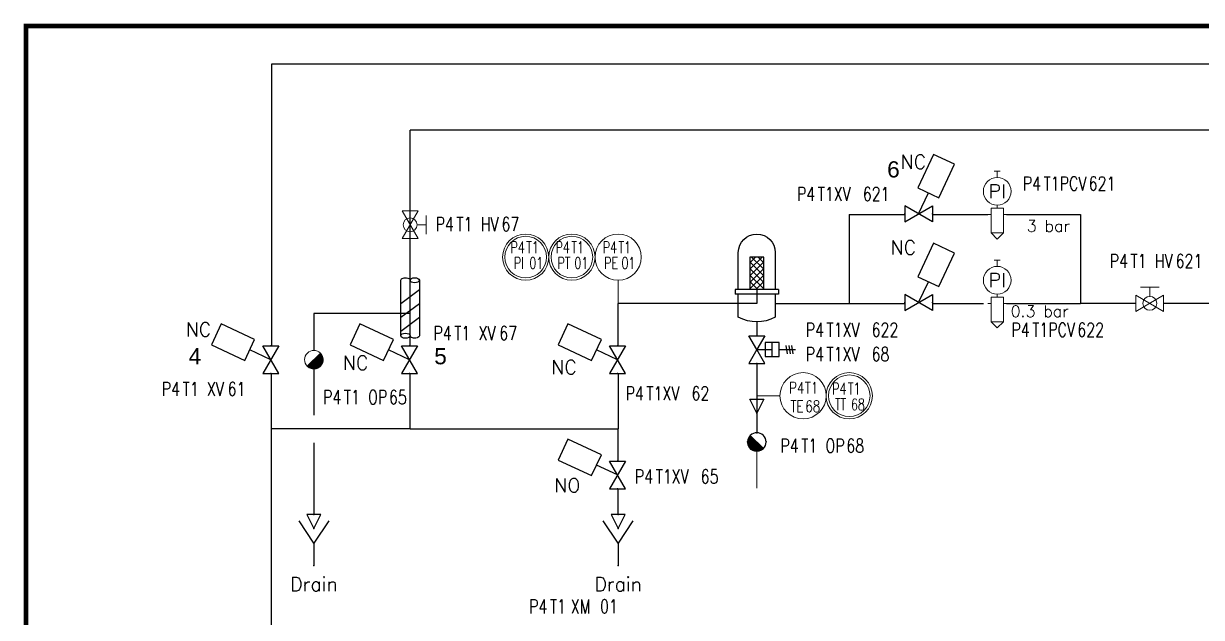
# Model space of a CAD drawing. Header units: inches. Extents: x 12478 to 14012, y 23861 to 24899.
# Drawn here: x 12496 to 12750.8, y 24766.6 to 24895.1 of the extents above; entities that cross this region are included whole.
import ezdxf
from ezdxf.enums import TextEntityAlignment as Align

# ---------------------------------------------------------------- set-up
doc = ezdxf.new("R2010")
doc.units = ezdxf.units.IN
doc.header["$MEASUREMENT"] = 0
doc.linetypes.add('ACAD_ISO02W100', pattern=[15, 12, -3])
doc.linetypes.add('DASHDOT2', pattern=[12.7, 6.35, -3.175, 0, -3.175])
doc.layers.add('31 Equipment', color=7, linetype='Continuous', lineweight=9)
doc.layers.add('43 TXT English', color=7, linetype='Continuous', lineweight=9)
for name, color, linetype in [('60 TXT International', 7, 'Continuous'), ('MATERIEL-DIVERS', 7, 'Continuous'), ('POMPES-PROCESS', 7, 'Continuous'), ('REPERES', 7, 'Continuous'), ('Skid', 5, 'Continuous'), ('techn-data', 7, 'Continuous'), ('TEXTES', 7, 'Continuous'), ('TITRE', 7, 'Continuous'), ('TUYAUTERIE-EAU UTILITES FROIDE', 142, 'Continuous'), ('TUYAUTERIE-EGOUT', 32, 'Continuous'), ('TUYAUTERIE-GAZ', 3, 'Continuous'), ('TUYAUTERIE-VAPEUR INDUSTRIELLE', 231, 'Continuous'), ('TUYAUTERIE-VAPEUR PROCESS', 6, 'Continuous'), ('VANNES', 7, 'Continuous'), ('VANNES-FLUIDES-AUX', 7, 'Continuous')]:
    doc.layers.add(name, color=color, linetype=linetype)
doc.layers.get('REPERES').off()
doc.styles.add('ROMANS', font='ROMANS.SHX')
doc.styles.get("Standard").update_dxf_attribs({"font": 'arial.ttf'})

# ---------------------------------------------------------------- blocks, each defined once
blk = doc.blocks.new('APV-VLVM-BALL-KHV+MF-1')
at = {"layer": '31 Equipment'}
for p, q in [((-2, 3.5), (2, 3.5)), ((0, 1.5), (0, 3.5)), ((-3, 1.734), (-3, -1.734)), ((-3, -1.734), (3, 1.734)), ((3, -1.734), (-3, 1.734)), ((3, 1.734), (3, -1.734))]:
    blk.add_line(p, q, dxfattribs=at)
at = {"layer": '31 Equipment', "ltscale": 38}
for p, q in [((-3, 0), (-4, 0)), ((3, 0), (4, 0))]:
    blk.add_line(p, q, dxfattribs=at)
at = {"layer": '31 Equipment'}
blk.add_circle((0, 0), 1.5, dxfattribs=at)
blk = doc.blocks.new('calorifuge')
at = {"layer": 'MATERIEL-DIVERS'}
for p, q in [((-5, -2), (-2, 2)), ((-2, -2), (1, 2)), ((1, -2), (4, 2))]:
    blk.add_line(p, q, dxfattribs=at)
at = {"layer": 'MATERIEL-DIVERS', "color": 1, "extrusion": (-1, 0, 0)}
blk.add_point((-6, 0), dxfattribs=at)
at = {"layer": 'MATERIEL-DIVERS', "color": 1, "extrusion": (1, 0, 0)}
blk.add_point((6, 0), dxfattribs=at)
at = {"layer": 'TITRE'}
for p, q in [((6, 2), (-6, 2)), ((-6, -2), (6, -2))]:
    blk.add_line(p, q, dxfattribs=at)
for centre, major_axis in [((-6, 1), (0, 1)), ((6, -1), (0, -1))]:
    blk.add_ellipse(centre, major_axis=major_axis, ratio=0.547943, start_param=0, end_param=3.141593, dxfattribs=at)
at = {"layer": 'TITRE', "extrusion": (0, 0, -1)}
for centre, major_axis in [((-6, -1), (0, -1)), ((6, 1), (0, 1))]:
    blk.add_ellipse(centre, major_axis=major_axis, ratio=0.547943, dxfattribs=at)
blk = doc.blocks.new('FLE23')
at = {"color": 7}
for p, q in [((0, -1.5), (0, 1.5)), ((0, 1.5), (3, 0)), ((3, 0), (0, -1.5))]:
    blk.add_line(p, q, dxfattribs=at)
at = {"layer": 'MATERIEL-DIVERS', "color": 2}
for p in [(0, 0), (3, 0)]:
    blk.add_point(p, dxfattribs=at)
at = {"layer": 'MATERIEL-DIVERS', "color": 7, "extrusion": (-1, 0, 0)}
blk.add_point((0, 0), dxfattribs=at)
at = {"layer": 'MATERIEL-DIVERS', "color": 7, "extrusion": (1, 0, 0)}
blk.add_point((3, 0), dxfattribs=at)
blk = doc.blocks.new('APV-INS-M-L-PE')
at = {"layer": '31 Equipment', "color": 7}
blk.add_line((0, -5), (0, -10), dxfattribs=at)
blk.add_circle((0, 0), 5, dxfattribs=at)
blk = doc.blocks.new('APV-INS-F-L-PT')
at = {"layer": '31 Equipment'}
for radius in [5, 4.5]:
    blk.add_circle((0, 0), radius, dxfattribs=at)
blk = doc.blocks.new('APV-FCE-GEN-STMTRAP-1')
at = {"layer": '31 Equipment'}
h = blk.add_hatch(dxfattribs=at)
h.set_pattern_fill('ANSI31', color=256, scale=0.01, style=0)
h.set_pattern_definition([(45, (-4, 0), (-0.02245064, 0.02245064), [])])
h.paths.add_polyline_path([(1.41, 1.42), (-1.42, -1.41, 1.002832)])
at = {"layer": '31 Equipment', "linetype": 'ACAD_ISO02W100', "ltscale": 38}
for p, q in [((-2, 0), (-4, 0)), ((2, 0), (4, 0))]:
    blk.add_line(p, q, dxfattribs=at)
at = {"layer": '31 Equipment', "color": 7}
blk.add_line((1.41, 1.42), (-1.42, -1.41), dxfattribs=at)
for start, end in [(45.2431, 224.7569), (224.8381, 45.1623)]:
    blk.add_arc((0, 0), 2, start, end, dxfattribs=at)
blk = doc.blocks.new('FLE23-A')
at = {"color": 7}
for p, q in [((0, 1.5), (-3, 0)), ((-3, 0), (0, -1.5)), ((0, -1.5), (0, 1.5))]:
    blk.add_line(p, q, dxfattribs=at)
at = {"layer": 'MATERIEL-DIVERS', "color": 7, "extrusion": (-1, 0, 0)}
blk.add_point((-3, 0), dxfattribs=at)
at = {"layer": 'MATERIEL-DIVERS', "color": 2}
for p in [(-3, 0), (0, 0)]:
    blk.add_point(p, dxfattribs=at)
at = {"layer": 'MATERIEL-DIVERS', "color": 7, "extrusion": (1, 0, 0)}
blk.add_point((0, 0), dxfattribs=at)
blk = doc.blocks.new('*X85')
at = {"color": 0}
for p, q in [((688.5, 377.37), (691.13, 380)), ((688.5, 378.79), (689.71, 380)), ((688.5, 375.96), (691.5, 378.96)), ((688.5, 374.54), (691.5, 377.54)), ((688.5, 373.13), (691.5, 376.13)), ((689.78, 373), (691.5, 374.72)), ((691.2, 373), (691.5, 373.3))]:
    blk.add_line(p, q, dxfattribs=at)
blk = doc.blocks.new('SAFILT')
for p, q in [((-4, 11), (-4, 3)), ((4, 3), (4, 11)), ((-1.5, 3), (-1.5, 10)), ((-1.5, 10), (1.5, 10)), ((1.5, 10), (1.5, 3)), ((-4.68, 3), (-4.68, 2)), ((-4.68, 3), (4.68, 3)), ((0, 3), (0, 0)), ((4.68, 3), (4.68, 2)), ((-4, 0), (-6, 0)), ((-4.68, 2), (4.68, 2)), ((-4, 2), (-4, -3)), ((0, 0), (6, 0)), ((4, -3), (4, 2)), ((0, -4), (0, -6))]:
    blk.add_line(p, q)
for centre, radius, start, end in [((0, 11), 4, 0, 180), ((0, 4.5), 8.5, 241.9275, 298.0725)]:
    blk.add_arc(centre, radius, start, end)
at = {"xscale": -1}
blk.add_blockref('*X85', (690, -370), dxfattribs=at)
blk.add_blockref('*X85', (-690, -370))
blk = doc.blocks.new('EV-EAU')
at = {"layer": 'VANNES', "color": 7}
for p, q in [((-0.897, 7.5), (0.903, 7.8)), ((0.003, 4.8), (0.003, 8.4)), ((0.903, 7.8), (0.903, 7.8)), ((-0.897, 6.9), (0.903, 7.2)), ((-0.897, 6.3), (0.903, 6.6)), ((0.903, 7.2), (0.903, 7.2)), ((0.903, 6.6), (0.903, 6.6)), ((1.503, 4.8), (-1.497, 4.8)), ((-1.497, 4.8), (-1.497, 1.8)), ((1.503, 3.3), (-1.497, 3.3)), ((0.003, 0), (0.003, 3.3)), ((1.503, 1.8), (1.503, 4.8)), ((-3.003, 1.728), (-0.003, 0)), ((-0.003, 0), (-3.003, -1.734)), ((-3, -1.734), (-3, 1.728)), ((-1.497, 1.8), (1.503, 1.8)), ((3.003, 1.728), (0.003, 0)), ((0.003, 0), (3.003, -1.734)), ((3, -1.734), (3, 1.728))]:
    blk.add_line(p, q, dxfattribs=at)
at = {"layer": 'VANNES', "color": 2}
for p in [(-3, 0), (3, 0)]:
    blk.add_point(p, dxfattribs=at)
at = {"layer": 'VANNES', "color": 7, "extrusion": (-1, 0, 0)}
blk.add_point((-3, 0), dxfattribs=at)
at = {"layer": 'VANNES', "color": 7, "extrusion": (1, 0, 0)}
blk.add_point((3, 0), dxfattribs=at)
blk = doc.blocks.new('APV-INS-M-L-TE')
at = {"layer": '31 Equipment', "color": 7}
blk.add_line((0, -5), (0, -10), dxfattribs=at)
blk.add_circle((0, 0), 5, dxfattribs=at)
blk = doc.blocks.new('APV-INS-F-L-TT')
at = {"layer": '31 Equipment'}
for radius in [5, 4.5]:
    blk.add_circle((0, 0), radius, dxfattribs=at)
blk = doc.blocks.new('*X87')
at = {"color": 0}
for p, q in [((96.47, 162.96), (103.54, 170.03)), ((96.49, 162.94), (103.56, 170.01)), ((96.51, 162.92), (103.58, 169.99)), ((96.53, 162.9), (103.6, 169.97)), ((96.56, 162.88), (103.62, 169.94)), ((96.58, 162.85), (103.65, 169.92)), ((96.6, 162.83), (103.67, 169.9)), ((96.63, 162.81), (103.69, 169.87)), ((96.65, 162.79), (103.71, 169.85)), ((96.67, 162.77), (103.73, 169.83)), ((96.7, 162.75), (103.75, 169.8)), ((96.72, 162.73), (103.77, 169.78)), ((96.74, 162.7), (103.8, 169.76)), ((96.77, 162.68), (103.82, 169.73)), ((96.79, 162.66), (103.84, 169.71)), ((96.82, 162.64), (103.86, 169.68)), ((96.84, 162.62), (103.88, 169.66)), ((96.87, 162.6), (103.9, 169.63)), ((96.89, 162.58), (103.92, 169.61)), ((96.92, 162.56), (103.94, 169.58)), ((96.94, 162.54), (103.96, 169.56)), ((96.97, 162.52), (103.98, 169.53)), ((96.99, 162.5), (104, 169.51)), ((97.02, 162.49), (104.01, 169.48)), ((97.05, 162.47), (104.03, 169.45)), ((97.07, 162.45), (104.05, 169.43)), ((97.1, 162.43), (104.07, 169.4)), ((97.12, 162.41), (104.09, 169.38)), ((97.15, 162.39), (104.11, 169.35)), ((97.18, 162.37), (104.13, 169.32)), ((97.2, 162.36), (104.14, 169.3)), ((97.23, 162.34), (104.16, 169.27)), ((97.26, 162.32), (104.18, 169.24)), ((97.28, 162.3), (104.2, 169.22)), ((97.31, 162.28), (104.22, 169.19)), ((97.34, 162.27), (104.23, 169.16)), ((97.37, 162.25), (104.25, 169.13)), ((97.39, 162.23), (104.27, 169.11)), ((97.42, 162.22), (104.28, 169.08)), ((97.45, 162.2), (104.3, 169.05)), ((97.48, 162.18), (104.32, 169.02)), ((97.51, 162.17), (104.33, 168.99)), ((97.54, 162.15), (104.35, 168.96)), ((97.56, 162.13), (104.37, 168.94)), ((97.59, 162.12), (104.38, 168.91)), ((97.62, 162.1), (104.4, 168.88)), ((97.65, 162.09), (104.41, 168.85)), ((97.68, 162.07), (104.43, 168.82)), ((97.71, 162.05), (104.45, 168.79)), ((97.74, 162.04), (104.46, 168.76)), ((97.77, 162.02), (104.48, 168.73)), ((97.8, 162.01), (104.49, 168.7)), ((97.83, 161.99), (104.51, 168.67)), ((97.86, 161.98), (104.52, 168.64)), ((97.89, 161.97), (104.53, 168.61)), ((97.92, 161.95), (104.55, 168.58)), ((97.95, 161.94), (104.56, 168.55)), ((97.98, 161.92), (104.58, 168.52)), ((98.02, 161.91), (104.59, 168.48)), ((98.05, 161.9), (104.6, 168.45)), ((98.08, 161.88), (104.62, 168.42)), ((98.11, 161.87), (104.63, 168.39)), ((98.14, 161.86), (104.64, 168.36)), ((98.17, 161.84), (104.66, 168.33)), ((98.21, 161.83), (104.67, 168.29)), ((98.24, 161.82), (104.68, 168.26)), ((98.27, 161.81), (104.69, 168.23)), ((98.31, 161.8), (104.7, 168.19)), ((98.34, 161.78), (104.72, 168.16)), ((98.37, 161.77), (104.73, 168.13)), ((98.41, 161.76), (104.74, 168.09)), ((98.44, 161.75), (104.75, 168.06)), ((98.47, 161.74), (104.76, 168.03)), ((98.51, 161.73), (104.77, 167.99)), ((98.54, 161.72), (104.78, 167.96)), ((98.58, 161.71), (104.79, 167.92)), ((98.61, 161.7), (104.8, 167.89)), ((98.65, 161.69), (104.81, 167.85)), ((98.68, 161.68), (104.82, 167.82)), ((98.72, 161.67), (104.83, 167.78)), ((98.75, 161.66), (104.84, 167.75)), ((98.79, 161.65), (104.85, 167.71)), ((98.82, 161.64), (104.86, 167.68)), ((98.86, 161.63), (104.87, 167.64)), ((98.9, 161.62), (104.88, 167.6)), ((98.93, 161.62), (104.88, 167.57)), ((98.97, 161.61), (104.89, 167.53)), ((99.01, 161.6), (104.9, 167.49)), ((99.04, 161.59), (104.91, 167.46)), ((99.08, 161.58), (104.92, 167.42)), ((99.12, 161.58), (104.92, 167.38)), ((99.16, 161.57), (104.93, 167.34)), ((99.2, 161.56), (104.94, 167.3)), ((99.24, 161.56), (104.94, 167.26)), ((99.27, 161.55), (104.95, 167.23)), ((99.31, 161.55), (104.95, 167.19)), ((99.35, 161.54), (104.96, 167.15)), ((99.39, 161.54), (104.96, 167.11)), ((99.43, 161.53), (104.97, 167.07)), ((99.47, 161.53), (104.97, 167.03)), ((99.51, 161.52), (104.98, 166.99)), ((99.56, 161.52), (104.98, 166.94)), ((99.6, 161.52), (104.98, 166.9)), ((99.64, 161.51), (104.99, 166.86)), ((99.68, 161.51), (104.99, 166.82)), ((99.72, 161.51), (104.99, 166.78)), ((99.77, 161.51), (104.99, 166.73)), ((99.81, 161.5), (105, 166.69)), ((99.85, 161.5), (105, 166.65)), ((99.9, 161.5), (105, 166.6)), ((99.94, 161.5), (105, 166.56)), ((99.99, 161.5), (105, 166.51)), ((100.03, 161.5), (105, 166.47)), ((100.08, 161.5), (105, 166.42)), ((100.12, 161.5), (105, 166.38)), ((100.17, 161.5), (105, 166.33)), ((100.21, 161.5), (105, 166.29)), ((100.26, 161.51), (104.99, 166.24)), ((100.31, 161.51), (104.99, 166.19)), ((100.36, 161.51), (104.99, 166.14)), ((100.41, 161.52), (104.98, 166.09)), ((100.46, 161.52), (104.98, 166.04)), ((100.5, 161.53), (104.97, 166)), ((100.55, 161.53), (104.97, 165.95)), ((100.61, 161.54), (104.96, 165.89)), ((100.66, 161.54), (104.96, 165.84)), ((100.71, 161.55), (104.95, 165.79)), ((100.76, 161.56), (104.94, 165.74)), ((100.82, 161.57), (104.93, 165.68)), ((100.87, 161.58), (104.92, 165.63)), ((100.92, 161.59), (104.91, 165.58)), ((100.98, 161.6), (104.9, 165.52)), ((101.04, 161.61), (104.89, 165.46)), ((101.09, 161.62), (104.88, 165.41)), ((101.15, 161.63), (104.87, 165.35)), ((101.21, 161.65), (104.85, 165.29)), ((101.27, 161.66), (104.84, 165.23)), ((101.33, 161.68), (104.82, 165.17)), ((101.4, 161.7), (104.8, 165.1)), ((101.46, 161.72), (104.78, 165.04)), ((101.53, 161.74), (104.76, 164.97)), ((101.59, 161.76), (104.74, 164.91)), ((101.66, 161.78), (104.72, 164.84)), ((101.73, 161.81), (104.69, 164.77)), ((101.8, 161.84), (104.66, 164.7)), ((101.88, 161.87), (104.63, 164.62)), ((101.95, 161.9), (104.6, 164.55)), ((102.03, 161.93), (104.57, 164.47)), ((102.12, 161.97), (104.53, 164.38)), ((102.2, 162.01), (104.49, 164.3)), ((102.29, 162.06), (104.44, 164.21)), ((102.39, 162.11), (104.39, 164.11)), ((102.49, 162.16), (104.34, 164.01)), ((102.6, 162.23), (104.27, 163.9)), ((102.72, 162.31), (104.19, 163.78)), ((102.86, 162.4), (104.1, 163.64)), ((103.02, 162.52), (103.98, 163.48)), ((103.26, 162.71), (103.79, 163.24))]:
    blk.add_line(p, q, dxfattribs=at)
blk = doc.blocks.new('ST')
at = {"color": 7}
blk.add_line((-1.41, 1.42), (1.42, -1.41), dxfattribs=at)
for start, end in [(134.8377, 315.1619), (315.2431, 134.7569)]:
    blk.add_arc((0, 0), 2, start, end, dxfattribs=at)
at = {"color": 7, "extrusion": (-1, 0, 0)}
blk.add_point((-2, 0), dxfattribs=at)
at = {"color": 7, "extrusion": (0, 1, 0)}
blk.add_point((0, 2), dxfattribs=at)
at = {"color": 7, "extrusion": (1, 0, 0)}
blk.add_point((2, 0), dxfattribs=at)
at = {"color": 7, "extrusion": (0, -1, 0)}
blk.add_point((0, -2), dxfattribs=at)
at = {"color": 7, "xscale": -0.4, "yscale": 0.4, "zscale": 0.4}
blk.add_blockref('*X87', (40, -66.6), dxfattribs=at)
blk = doc.blocks.new('EGOUT')
at = {"color": 7}
for p, q in [((-3.2, 9.61), (0, 4.81)), ((0, 4.81), (3.2, 9.61)), ((0, 4.81), (0, 0))]:
    blk.add_line(p, q, dxfattribs=at)
at = {"color": 7, "extrusion": (0, -1, 0)}
blk.add_point((0, 0), dxfattribs=at)
at = {"layer": 'POMPES-PROCESS', "style": 'ROMANS'}
blk.add_attdef('EGOUT', text='', height=3, dxfattribs=at).set_placement((0, -4), align=Align.MIDDLE)
blk = doc.blocks.new('APV-PNE-GEN-PRESREGL-1')
at = {"layer": '31 Equipment', "color": 7}
for p, q in [((-0.67, 9.33), (0.67, 9.33)), ((0, 8), (0, 9.33)), ((-1.33, 0), (-2, 0)), ((-1.33, -4), (-1.33, 1.33)), ((-1.33, 1.33), (1.33, 1.33)), ((1.33, 1.33), (1.33, -4)), ((1.33, 0), (2, 0)), ((-1.33, -4), (0, -5.33)), ((1.33, -4), (-1.33, -4)), ((0, -5.33), (1.33, -4))]:
    blk.add_line(p, q, dxfattribs=at)
at = {"layer": '31 Equipment'}
blk.add_line((0, 2), (0, 1.33), dxfattribs=at)
blk.add_circle((0, 5), 3, dxfattribs=at)
at = {"layer": '31 Equipment', "style": 'ROMANS'}
blk.add_text('PI', height=3, dxfattribs=at).set_placement((0, 5), align=Align.MIDDLE)
blk = doc.blocks.new('NBF-NOTE-2TEXT')
at = {"layer": '43 TXT English', "style": 'ROMANS'}
blk.add_attdef('NOTE-ENG', text='', height=3, dxfattribs=at).set_placement((5, -1), align=Align.BOTTOM_LEFT)
at = {"layer": '60 TXT International', "style": 'ROMANS'}
blk.add_attdef('NOTE-RUS', text='', height=3, dxfattribs=at).set_placement((5, -5), align=Align.BOTTOM_LEFT)
blk = doc.blocks.new('APV-INS-F-L-PI')
at = {"layer": '31 Equipment'}
for radius in [5, 4.5]:
    blk.add_circle((0, 0), radius, dxfattribs=at)
blk = doc.blocks.new('REPINS2')
at = {"layer": 'TEXTES', "style": 'ROMANS', "width": 0.7}
for tag, p in [('ZONE', (-3.35, 0.8)), ('SOUSZONE', (0.05, 0.8)), ('NUM', (0.7, -2.6))]:
    blk.add_attdef(tag, p, '', height=2.5, dxfattribs=at)
blk.add_attdef('ELEMENT', text='', height=2.5, dxfattribs=at).set_placement((-1.56, -2.59), align=Align.CENTER)
blk = doc.blocks.new('REPNORM')
at = {"layer": 'TEXTES', "style": 'ROMANS', "width": 0.75}
for tag, p in [('ZONE', (-9.75, -1.25)), ('SOUSZONE', (-5.25, -1.25)), ('ELEMENT', (0, -1.25)), ('NUM', (4.5, -1.25))]:
    blk.add_attdef(tag, p, '', height=3, dxfattribs=at)
blk = doc.blocks.new('REPNORM1')
at = {"layer": 'TEXTES', "style": 'ROMANS', "width": 0.75}
for tag, p in [('ZONE', (-9.75, -1.25)), ('SOUSZONE', (-5.25, -1.25)), ('ELEMENT', (-0.75, -1.25)), ('NUM', (5.59, -1.22))]:
    blk.add_attdef(tag, p, '', height=3, dxfattribs=at)
blk = doc.blocks.new('REPINS')
at = {"layer": 'TEXTES', "style": 'ROMANS', "width": 0.75}
for tag, p in [('ZONE', (-3.3, 1)), ('SOUSZONE', (0.1, 1)), ('NUM', (0.2, -3))]:
    blk.add_attdef(tag, p, '', height=2.5, dxfattribs=at)
blk.add_attdef('ELEMENT', text='', height=2.5, dxfattribs=at).set_placement((-0.2, -3), align=Align.RIGHT)
blk = doc.blocks.new('VANNE SIEGE INCLINE')
at = {"color": 7}
for p, q in [((-3, 1.73), (-3, -1.73)), ((-3, -1.73), (3, 1.73)), ((3, -1.73), (-3, 1.73)), ((3, 1.73), (3, -1.73))]:
    blk.add_line(p, q, dxfattribs=at)
at = {"color": 7, "extrusion": (-1, 0, 0)}
blk.add_point((-3, 0), dxfattribs=at)
at = {"color": 7, "extrusion": (1, 0, 0)}
blk.add_point((3, 0), dxfattribs=at)
at = {"layer": 'VANNES'}
for p, q in [((3.23, 12.84), (-0.15, 5.59)), ((7.76, 10.73), (3.23, 12.84)), ((4.38, 3.47), (7.76, 10.73)), ((-0.15, 5.59), (4.38, 3.47)), ((0, 0), (2.11, 4.53))]:
    blk.add_line(p, q, dxfattribs=at)

msp = doc.modelspace()

# ---------------------------------------------------------------- linework, layer by layer
at = {"layer": '31 Equipment'}
msp.add_line((12654.61, 24802.56), (12654.61, 24794.56), dxfattribs=at)
at = {"layer": 'Skid', "linetype": 'DASHDOT2', "const_width": 1}
msp.add_lwpolyline([(12496.5, 24894.6), (12964.5, 24894.6), (12964.5, 24611.6), (12496.5, 24611.6)], close=True, dxfattribs=at)
at = {"layer": 'TITRE', "color": 7}
msp.add_line((12654.62, 24810.78), (12654.62, 24810.82), dxfattribs=at)
at = {"layer": 'TUYAUTERIE-EAU UTILITES FROIDE'}
for p, q in [((12549.61, 24886.3), (12549.61, 24855.37)), ((12778.11, 24886.3), (12549.61, 24886.3)), ((12549.61, 24855.37), (12549.61, 24849.65)), ((12549.61, 24849.65), (12549.61, 24825.37)), ((12549.61, 24759.87), (12549.61, 24819.37)), ((12579.61, 24807.37), (12579.61, 24819.37)), ((12624.61, 24819.37), (12624.61, 24807.37)), ((12579.61, 24807.37), (12549.61, 24807.37)), ((12579.61, 24807.37), (12624.61, 24807.37)), ((12624.61, 24800.42), (12624.61, 24807.37))]:
    msp.add_line(p, q, dxfattribs=at)
at = {"layer": 'TUYAUTERIE-EGOUT'}
for p, q in [((12558.8, 24820.37), (12558.8, 24810.37)), ((12558.8, 24804.37), (12558.8, 24788.86)), ((12624.61, 24788.86), (12624.61, 24794.37))]:
    msp.add_line(p, q, dxfattribs=at)
at = {"layer": 'TUYAUTERIE-GAZ'}
for p, q in [((12674.61, 24853.8), (12686.61, 24853.8)), ((12674.61, 24853.8), (12674.61, 24834.56)), ((12692.61, 24853.8), (12704.61, 24853.8)), ((12708.61, 24853.8), (12724.61, 24853.8)), ((12724.61, 24853.8), (12724.61, 24834.56)), ((12624.61, 24825.37), (12624.61, 24834.56)), ((12649.61, 24834.56), (12624.61, 24834.56)), ((12659.61, 24834.56), (12686.61, 24834.56)), ((12692.61, 24834.56), (12703.61, 24834.56)), ((12708.61, 24834.56), (12724.61, 24834.56)), ((12736.61, 24834.56), (12724.61, 24834.56)), ((12778.11, 24834.56), (12742.61, 24834.56))]:
    msp.add_line(p, q, dxfattribs=at)
at = {"layer": 'TUYAUTERIE-VAPEUR INDUSTRIELLE'}
for p, q in [((12579.61, 24825.37), (12579.61, 24872.06)), ((12778.11, 24872.06), (12579.61, 24872.06)), ((12579.61, 24832.37), (12558.8, 24832.37)), ((12558.8, 24832.37), (12558.8, 24824.37))]:
    msp.add_line(p, q, dxfattribs=at)
at = {"layer": 'TUYAUTERIE-VAPEUR PROCESS'}
for p, q in [((12654.61, 24828.56), (12654.61, 24827.56)), ((12654.61, 24821.56), (12654.61, 24806.56))]:
    msp.add_line(p, q, dxfattribs=at)

# ---------------------------------------------------------------- block references
at = {"xscale": -1, "rotation": 269.9998479605043}
msp.add_blockref('APV-VLVM-BALL-KHV+MF-1', (12579.61, 24851.56), dxfattribs=at)
at = {"layer": '31 Equipment'}
for name, p in [('APV-PNE-GEN-PRESREGL-1', (12706.61, 24853.8)), ('APV-INS-F-L-PI', (12604.61, 24844.56)), ('APV-PNE-GEN-PRESREGL-1', (12706.61, 24834.56))]:
    msp.add_blockref(name, p, dxfattribs=at)
at = {"layer": '31 Equipment', "xscale": -1}
msp.add_blockref('APV-VLVM-BALL-KHV+MF-1', (12739.61, 24834.56), dxfattribs=at)
at = {"layer": '31 Equipment'}
ref = msp.add_blockref('NBF-NOTE-2TEXT', (12622.23, 24792.77), dxfattribs=dict(at, xscale=-1))
ref.add_attrib('NOTE-ENG', 'NO', dxfattribs={"layer": '43 TXT English', "height": 3, "style": 'ROMANS'}).set_placement((12610.8, 24792.77), align=Align.BOTTOM_LEFT)
at = {"layer": 'MATERIEL-DIVERS'}
for name, p in [('VANNE SIEGE INCLINE', (12689.61, 24853.95)), ('APV-INS-F-L-PT', (12614.61, 24844.56)), ('APV-INS-M-L-PE', (12624.61, 24844.56)), ('VANNE SIEGE INCLINE', (12689.61, 24834.71)), ('ST', (12654.61, 24804.56))]:
    msp.add_blockref(name, p, dxfattribs=at)
at = {"layer": 'MATERIEL-DIVERS', "xscale": -1}
for name, p in [('SAFILT', (12654.61, 24834.56)), ('APV-INS-F-L-TT', (12674.61, 24814.56))]:
    msp.add_blockref(name, p, dxfattribs=at)
for name, p, rotation in [('calorifuge', (12579.61, 24833.56), 270), ('APV-FCE-GEN-STMTRAP-1', (12558.8, 24822.37), 90), ('APV-INS-M-L-TE', (12664.61, 24814.56), 270), ('FLE23', (12558.8, 24788.86), 90), ('FLE23', (12624.61, 24788.86), 90)]:
    msp.add_blockref(name, p, dxfattribs=dict(at, rotation=rotation))
at = {"layer": 'MATERIEL-DIVERS', "rotation": 90}
for p in [(12549.46, 24822.37), (12579.46, 24822.37), (12624.46, 24822.37), (12624.46, 24797.42)]:
    msp.add_blockref('VANNE SIEGE INCLINE', p, dxfattribs=at)
at = {"layer": 'MATERIEL-DIVERS'}
ref = msp.add_blockref('EGOUT', (12558.8, 24777.86), dxfattribs=dict(at, xscale=-1))
ref.add_attrib('EGOUT', 'Drain', dxfattribs={"layer": 'POMPES-PROCESS', "height": 3, "style": 'ROMANS'}).set_placement((12558.8, 24773.86), align=Align.MIDDLE)
ref = msp.add_blockref('EGOUT', (12624.61, 24777.86), dxfattribs=dict(at, xscale=-1))
ref.add_attrib('EGOUT', 'Drain', dxfattribs={"layer": 'POMPES-PROCESS', "height": 3, "style": 'ROMANS'}).set_placement((12624.61, 24773.86), align=Align.MIDDLE)
at = {"layer": 'REPERES'}
ref = msp.add_blockref('REPNORM', (12673.03, 24857.97), dxfattribs=at)
ref.add_attrib('ZONE', 'P4', (12663.28, 24856.72), dxfattribs={"layer": 'TEXTES', "height": 3, "style": 'ROMANS', "width": 0.75})
ref.add_attrib('SOUSZONE', 'T1', (12667.78, 24856.72), dxfattribs={"layer": 'TEXTES', "height": 3, "style": 'ROMANS', "width": 0.75})
ref.add_attrib('ELEMENT', 'XV', (12671.24, 24856.72), dxfattribs={"layer": 'TEXTES', "height": 3, "style": 'ROMANS', "width": 0.75})
ref.add_attrib('NUM', '621', (12677.53, 24856.72), dxfattribs={"layer": 'TEXTES', "height": 3, "style": 'ROMANS', "width": 0.75})
ref = msp.add_blockref('REPNORM', (12721.9, 24860.22), dxfattribs=at)
ref.add_attrib('ZONE', 'P4', (12712.15, 24858.97), dxfattribs={"layer": 'TEXTES', "height": 3, "style": 'ROMANS', "width": 0.75})
ref.add_attrib('SOUSZONE', 'T1', (12716.65, 24858.97), dxfattribs={"layer": 'TEXTES', "height": 3, "style": 'ROMANS', "width": 0.75})
ref.add_attrib('ELEMENT', 'PCV', (12720.11, 24858.97), dxfattribs={"layer": 'TEXTES', "height": 3, "style": 'ROMANS', "width": 0.75})
ref.add_attrib('NUM', '621', (12726.4, 24858.97), dxfattribs={"layer": 'TEXTES', "height": 3, "style": 'ROMANS', "width": 0.75})
for name, p, values in [('REPNORM', (12594.88, 24851.43), {'ZONE': 'P4', 'SOUSZONE': 'T1', 'ELEMENT': 'HV', 'NUM': '67'}), ('REPINS2', (12604.7, 24844.62), {'ZONE': 'P4', 'SOUSZONE': 'T1', 'NUM': '01', 'ELEMENT': 'PI'}), ('REPINS2', (12614.45, 24844.62), {'ZONE': 'P4', 'SOUSZONE': 'T1', 'NUM': '01', 'ELEMENT': 'PT'}), ('REPINS2', (12624.65, 24844.62), {'ZONE': 'P4', 'SOUSZONE': 'T1', 'NUM': '01', 'ELEMENT': 'PE'}), ('REPNORM', (12740.7, 24843.47), {'ZONE': 'P4', 'SOUSZONE': 'T1', 'ELEMENT': 'HV', 'NUM': '621'}), ('REPNORM', (12594.41, 24827.86), {'ZONE': 'P4', 'SOUSZONE': 'T1', 'ELEMENT': 'XV', 'NUM': '67'}), ('REPNORM', (12535.66, 24815.78), {'ZONE': 'P4', 'SOUSZONE': 'T1', 'ELEMENT': 'XV', 'NUM': '61'}), ('REPINS', (12664.91, 24814.03), {'ZONE': 'P4', 'SOUSZONE': 'T1', 'ELEMENT': 'TE', 'NUM': '68'}), ('REPINS2', (12674.28, 24814.03), {'ZONE': 'P4', 'SOUSZONE': 'T1', 'NUM': '68', 'ELEMENT': 'TT'}), ('REPNORM', (12570.54, 24814.02), {'ZONE': 'P4', 'SOUSZONE': 'T1', 'ELEMENT': 'OP', 'NUM': '65'}), ('REPNORM', (12669.47, 24803.5), {'ZONE': 'P4', 'SOUSZONE': 'T1', 'ELEMENT': 'OP', 'NUM': '68'}), ('REPNORM1', (12615.11, 24768.71), {'ZONE': 'P4', 'SOUSZONE': 'T1', 'ELEMENT': 'XM', 'NUM': '01'})]:
    msp.add_blockref(name, p, dxfattribs=at).add_auto_attribs(values)
ref = msp.add_blockref('REPNORM', (12674.94, 24828.59), dxfattribs=at)
ref.add_attrib('ZONE', 'P4', (12665.19, 24827.34), dxfattribs={"layer": 'TEXTES', "height": 3, "style": 'ROMANS', "width": 0.75})
ref.add_attrib('SOUSZONE', 'T1', (12669.69, 24827.34), dxfattribs={"layer": 'TEXTES', "height": 3, "style": 'ROMANS', "width": 0.75})
ref.add_attrib('ELEMENT', 'XV', (12673.15, 24827.34), dxfattribs={"layer": 'TEXTES', "height": 3, "style": 'ROMANS', "width": 0.75})
ref.add_attrib('NUM', '622', (12679.44, 24827.34), dxfattribs={"layer": 'TEXTES', "height": 3, "style": 'ROMANS', "width": 0.75})
ref = msp.add_blockref('REPNORM', (12719.44, 24828.59), dxfattribs=at)
ref.add_attrib('ZONE', 'P4', (12709.69, 24827.34), dxfattribs={"layer": 'TEXTES', "height": 3, "style": 'ROMANS', "width": 0.75})
ref.add_attrib('SOUSZONE', 'T1', (12714.19, 24827.34), dxfattribs={"layer": 'TEXTES', "height": 3, "style": 'ROMANS', "width": 0.75})
ref.add_attrib('ELEMENT', 'PCV', (12717.65, 24827.34), dxfattribs={"layer": 'TEXTES', "height": 3, "style": 'ROMANS', "width": 0.75})
ref.add_attrib('NUM', '622', (12723.94, 24827.34), dxfattribs={"layer": 'TEXTES', "height": 3, "style": 'ROMANS', "width": 0.75})
ref = msp.add_blockref('REPNORM', (12674.94, 24823.3), dxfattribs=at)
ref.add_attrib('ZONE', 'P4', (12665.19, 24822.05), dxfattribs={"layer": 'TEXTES', "height": 3, "style": 'ROMANS', "width": 0.75})
ref.add_attrib('SOUSZONE', 'T1', (12669.69, 24822.05), dxfattribs={"layer": 'TEXTES', "height": 3, "style": 'ROMANS', "width": 0.75})
ref.add_attrib('ELEMENT', 'XV', (12673.15, 24822.05), dxfattribs={"layer": 'TEXTES', "height": 3, "style": 'ROMANS', "width": 0.75})
ref.add_attrib('NUM', '68', (12679.44, 24822.05), dxfattribs={"layer": 'TEXTES', "height": 3, "style": 'ROMANS', "width": 0.75})
ref = msp.add_blockref('REPNORM', (12635.98, 24814.83), dxfattribs=at)
ref.add_attrib('ZONE', 'P4', (12626.23, 24813.58), dxfattribs={"layer": 'TEXTES', "height": 3, "style": 'ROMANS', "width": 0.75})
ref.add_attrib('SOUSZONE', 'T1', (12630.73, 24813.58), dxfattribs={"layer": 'TEXTES', "height": 3, "style": 'ROMANS', "width": 0.75})
ref.add_attrib('ELEMENT', 'XV', (12634.19, 24813.58), dxfattribs={"layer": 'TEXTES', "height": 3, "style": 'ROMANS', "width": 0.75})
ref.add_attrib('NUM', '62', (12640.48, 24813.58), dxfattribs={"layer": 'TEXTES', "height": 3, "style": 'ROMANS', "width": 0.75})
ref = msp.add_blockref('REPNORM', (12637.98, 24796.86), dxfattribs=at)
ref.add_attrib('ZONE', 'P4', (12628.23, 24795.61), dxfattribs={"layer": 'TEXTES', "height": 3, "style": 'ROMANS', "width": 0.75})
ref.add_attrib('SOUSZONE', 'T1', (12632.73, 24795.61), dxfattribs={"layer": 'TEXTES', "height": 3, "style": 'ROMANS', "width": 0.75})
ref.add_attrib('ELEMENT', 'XV', (12636.19, 24795.61), dxfattribs={"layer": 'TEXTES', "height": 3, "style": 'ROMANS', "width": 0.75})
ref.add_attrib('NUM', '65', (12642.48, 24795.61), dxfattribs={"layer": 'TEXTES', "height": 3, "style": 'ROMANS', "width": 0.75})
at = {"layer": 'TITRE', "color": 7, "xscale": -1, "rotation": 270}
msp.add_blockref('FLE23-A', (12654.61, 24813.82), dxfattribs=at)
at = {"layer": 'VANNES-FLUIDES-AUX', "rotation": 270}
msp.add_blockref('EV-EAU', (12654.61, 24824.56), dxfattribs=at)

# ---------------------------------------------------------------- texts
at = {"layer": '31 Equipment', "color": 6}
for s, p in [('6', (12684.16, 24861.8)), ('4', (12533.07, 24821.37)), ('5', (12586.19, 24821.37))]:
    msp.add_text(s, height=3.5, dxfattribs=at).set_placement(p, align=Align.CENTER)
at = {"layer": 'techn-data', "color": 1, "style": 'ROMANS'}
for s, p in [('3 bar', (12717.67, 24851.31)), ('0.3 bar', (12715.8, 24832.85))]:
    msp.add_text(s, height=2.5, dxfattribs=at).set_placement(p, align=Align.MIDDLE_CENTER)
at = {"layer": 'TEXTES', "style": 'ROMANS'}
for p in [(12685.71, 24863.68), (12683.54, 24845.13), (12531.07, 24827.41), (12565.07, 24820.2), (12610.15, 24819.24)]:
    msp.add_text('NC', height=3, dxfattribs=at).set_placement(p)

doc.saveas('drawing.dxf')
